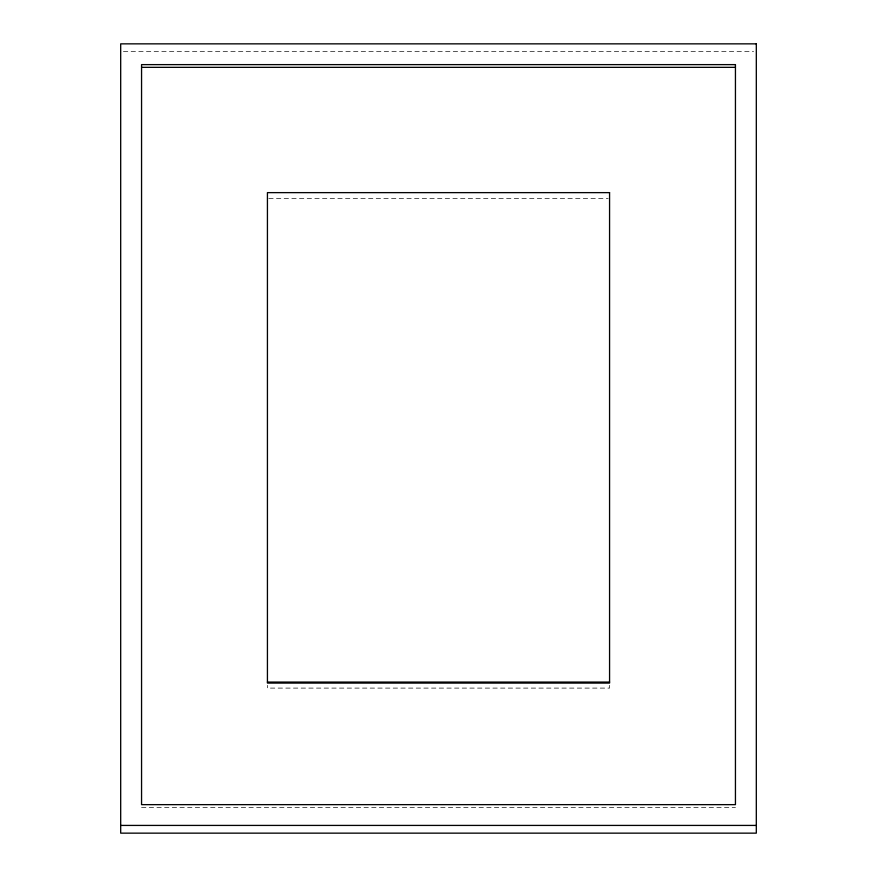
<?xml version="1.0" encoding="UTF-8"?>
<svg xmlns="http://www.w3.org/2000/svg" width="877" height="877" viewBox="0 0 877 877"><rect width="100%" height="100%" fill="white"/><g stroke="black" fill="none" stroke-linecap="round" stroke-linejoin="round"><path stroke-width="0.66" stroke-dasharray="4.38 3.29" d="M123.427 51.579L753.573 51.579M268.8 198.651L608.199 198.651M141.559 807.366L735.441 807.366M609.57 685.354L609.57 688.094L267.43 688.094L267.43 685.354"/><path stroke-width="1.32" d="M141.559 67.343L735.441 67.343M267.43 682.076L609.57 682.076M120.686 825.421L756.314 825.421M756.314 43.85L120.686 43.85L120.686 833.15L756.314 833.15L756.314 43.85M735.441 64.624L141.559 64.624L141.559 804.647L735.441 804.647L735.441 64.624M609.57 192.633L267.43 192.633L267.43 683.084L609.57 683.084L609.57 192.633"/></g></svg>
